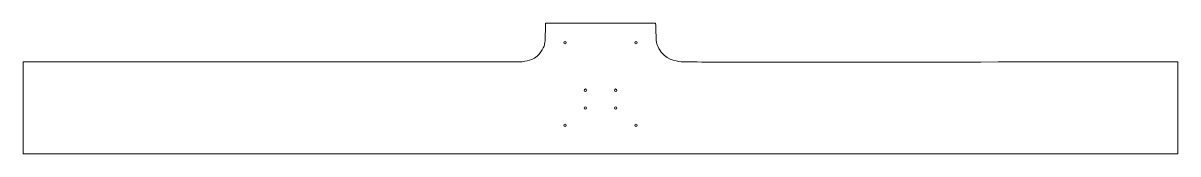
# Model space of a CAD drawing. Header units: inches. Extents: x 63 to 863, y -125 to -34.
import ezdxf

# ---------------------------------------------------------------- set-up
doc = ezdxf.new("R2010")
doc.units = ezdxf.units.IN
doc.header["$MEASUREMENT"] = 0
doc.layers.add('Layer 1', color=7, linetype='Continuous')

msp = doc.modelspace()

# ---------------------------------------------------------------- linework, layer by layer
at = {"layer": 'Layer 1', "lineweight": 0}
msp.add_lwpolyline([(763.04, -61.49), (763.04, -61.49)], dxfattribs=at)
for points, knots in [([(163.05, -61.49), (163.05, -61.49), (62.99, -61.49), (62.99, -61.49), (62.99, -61.49), (62.99, -125.49), (62.99, -125.49), (62.99, -125.49), (163.05, -125.49), (163.05, -125.49), (163.05, -125.49), (163.04, -125.49), (163.04, -125.49), (163.04, -125.49), (763.04, -125.49), (763.04, -125.49), (763.04, -125.49), (863.1, -125.49), (863.1, -125.49), (863.1, -125.49), (863.1, -61.49), (863.1, -61.49), (863.1, -61.49), (763.04, -61.49), (763.04, -61.49), (630.1, -61.85), (533.19, -61.7), (521.76, -61.49), (518.96, -61.44), (512.4, -61.33), (507.31, -56.95), (503.97, -54.07), (502.46, -50.4), (501.75, -48.1), (501.57, -43.56), (501.4, -39.03), (501.23, -34.49), (501.23, -34.49), (424.86, -34.49), (424.86, -34.49), (424.89, -36.35), (424.91, -39.07), (424.81, -42.37), (424.7, -46.06), (424.65, -47.91), (424.36, -49.08), (424.14, -49.93), (422.61, -55.68), (417.32, -58.87), (414.95, -60.29), (412.65, -60.71), (410.57, -61.09), (408.18, -61.53), (406.12, -61.56), (404.65, -61.49), (324.11, -61.49), (243.58, -61.49), (163.04, -61.49)], [0, 0, 0, 0, 1, 1, 1, 2, 2, 2, 3, 3, 3, 4, 4, 4, 5, 5, 5, 6, 6, 6, 7, 7, 7, 8, 8, 8, 9, 9, 9, 10, 10, 10, 11, 11, 11, 12, 12, 12, 13, 13, 13, 14, 14, 14, 15, 15, 15, 16, 16, 16, 17, 17, 17, 18, 18, 18, 19, 19, 19, 19]), ([(438.52, -47.36), (438.98, -47.36), (439.35, -47.73), (439.35, -48.19), (439.35, -48.64), (438.98, -49.01), (438.52, -49.01), (438.07, -49.01), (437.7, -48.64), (437.7, -48.19), (437.7, -47.73), (438.07, -47.36), (438.52, -47.36)], [0, 0, 0, 0, 1, 1, 1, 2, 2, 2, 3, 3, 3, 4, 4, 4, 4]), ([(487.56, -47.36), (488.02, -47.36), (488.39, -47.73), (488.39, -48.19), (488.39, -48.64), (488.02, -49.01), (487.56, -49.01), (487.11, -49.01), (486.74, -48.64), (486.74, -48.19), (486.74, -47.73), (487.11, -47.36), (487.56, -47.36)], [0, 0, 0, 0, 1, 1, 1, 2, 2, 2, 3, 3, 3, 4, 4, 4, 4]), ([(452.54, -80.32), (453.02, -80.32), (453.41, -80.71), (453.41, -81.19), (453.41, -81.67), (453.02, -82.07), (452.54, -82.07), (452.05, -82.07), (451.66, -81.67), (451.66, -81.19), (451.66, -80.71), (452.05, -80.32), (452.54, -80.32)], [0, 0, 0, 0, 1, 1, 1, 2, 2, 2, 3, 3, 3, 4, 4, 4, 4]), ([(473.54, -80.32), (474.02, -80.32), (474.41, -80.71), (474.41, -81.19), (474.41, -81.67), (474.02, -82.07), (473.54, -82.07), (473.05, -82.07), (472.66, -81.67), (472.66, -81.19), (472.66, -80.71), (473.05, -80.32), (473.54, -80.32)], [0, 0, 0, 0, 1, 1, 1, 2, 2, 2, 3, 3, 3, 4, 4, 4, 4]), ([(452.54, -92.62), (453.02, -92.62), (453.41, -93.01), (453.41, -93.49), (453.41, -93.97), (453.02, -94.37), (452.54, -94.37), (452.05, -94.37), (451.66, -93.97), (451.66, -93.49), (451.66, -93.01), (452.05, -92.62), (452.54, -92.62)], [0, 0, 0, 0, 1, 1, 1, 2, 2, 2, 3, 3, 3, 4, 4, 4, 4]), ([(473.54, -92.62), (474.02, -92.62), (474.41, -93.01), (474.41, -93.49), (474.41, -93.97), (474.02, -94.37), (473.54, -94.37), (473.05, -94.37), (472.66, -93.97), (472.66, -93.49), (472.66, -93.01), (473.05, -92.62), (473.54, -92.62)], [0, 0, 0, 0, 1, 1, 1, 2, 2, 2, 3, 3, 3, 4, 4, 4, 4]), ([(438.52, -104.67), (438.98, -104.67), (439.35, -105.03), (439.35, -105.49), (439.35, -105.95), (438.98, -106.32), (438.52, -106.32), (438.07, -106.32), (437.7, -105.95), (437.7, -105.49), (437.7, -105.03), (438.07, -104.67), (438.52, -104.67)], [0, 0, 0, 0, 1, 1, 1, 2, 2, 2, 3, 3, 3, 4, 4, 4, 4]), ([(487.56, -104.67), (488.02, -104.67), (488.39, -105.03), (488.39, -105.49), (488.39, -105.95), (488.02, -106.32), (487.56, -106.32), (487.11, -106.32), (486.74, -105.95), (486.74, -105.49), (486.74, -105.03), (487.11, -104.67), (487.56, -104.67)], [0, 0, 0, 0, 1, 1, 1, 2, 2, 2, 3, 3, 3, 4, 4, 4, 4])]:
    msp.add_open_spline(points, degree=3, knots=knots, dxfattribs=at)

doc.saveas('drawing.dxf')
